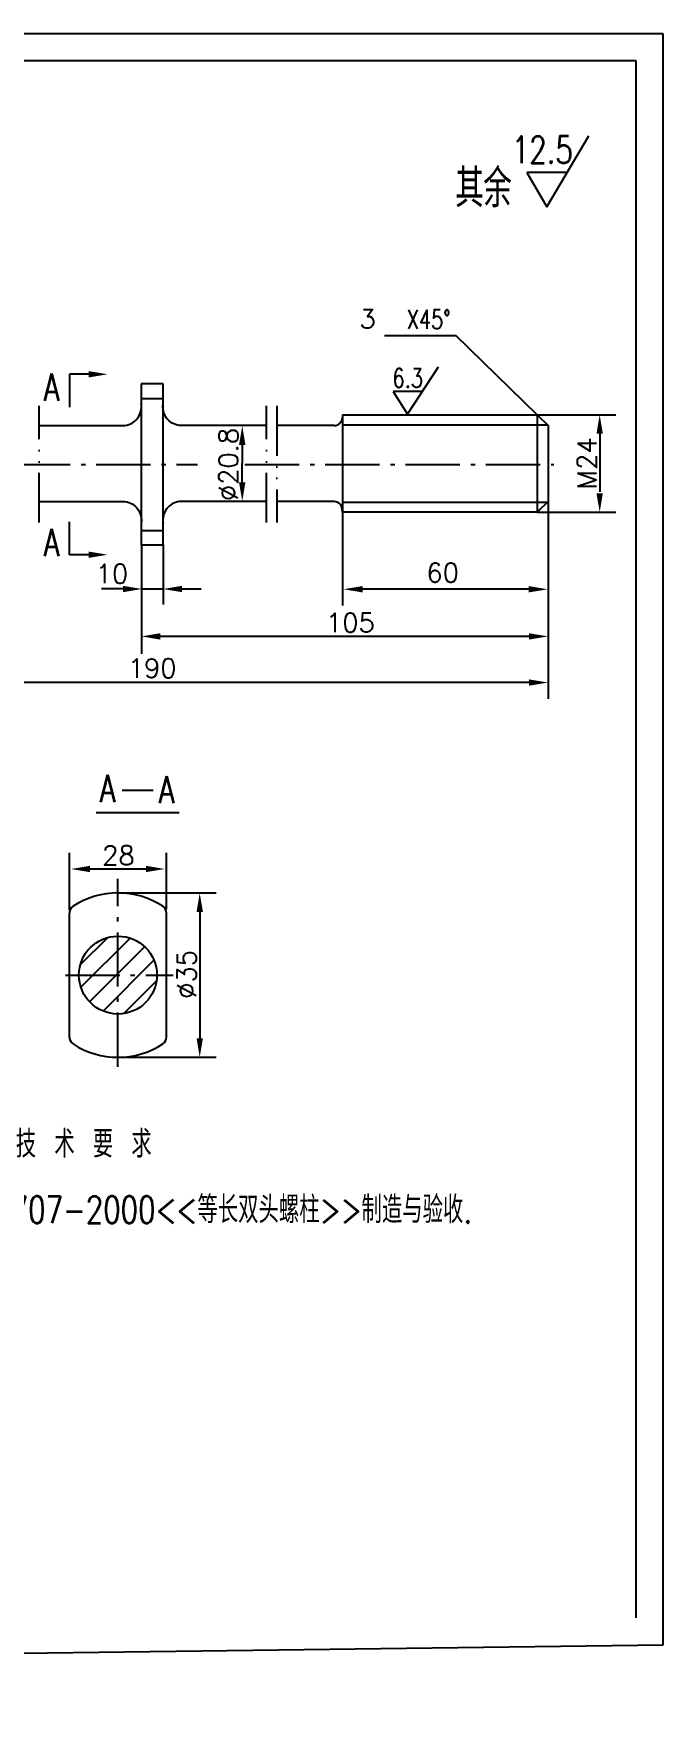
# Model space of a CAD drawing. Extents: x 0 to 2851, y -28 to 1393.
# Drawn here: x 970.2 to 1086.1, y 0 to 311.3 of the extents above; entities that cross this region are included whole.
import ezdxf
from ezdxf.enums import TextEntityAlignment as Align

# ---------------------------------------------------------------- set-up
doc = ezdxf.new("R2010")
doc.units = 0
doc.header["$LTSCALE"] = 8
doc.header["$MEASUREMENT"] = 0
doc.linetypes.add('CENTER', pattern=[1.85, 1.25, -0.25, 0.1, -0.25])
doc.linetypes.add('PHANTOM', pattern=[1.902, 1.15, -0.25, 0.001, -0.25, 0.001, -0.25])
doc.layers.get('0').update_dxf_attribs({"linetype": 'CONTINUOUS'})
for name, color, linetype in [('CC', 3, 'CONTINUOUS'), ('CW', 1, 'CONTINUOUS'), ('DD', 3, 'PHANTOM'), ('HZ', 1, 'CONTINUOUS'), ('X', 3, 'CONTINUOUS'), ('YY', 3, 'CONTINUOUS'), ('ZX', 1, 'CENTER')]:
    doc.layers.add(name, color=color, linetype=linetype)
doc.styles.add('HZ', font='txt', dxfattribs={"bigfont": 'hztxt'})

# ---------------------------------------------------------------- blocks, each defined once
blk = doc.blocks.new('*X22')
at = {"color": 0}
for p, q in [((240.7, 219.49), (245.74, 224.53)), ((240.81, 215.35), (249.88, 224.42)), ((242.39, 212.69), (252.54, 222.84)), ((244.9, 210.95), (254.27, 220.33)), ((248.67, 210.49), (254.74, 216.56))]:
    blk.add_line(p, q, dxfattribs=at)

msp = doc.modelspace()

# ---------------------------------------------------------------- linework, layer by layer
for p, q in [((1081.13, 306.26), (901.13, 306.26)), ((1081.13, 19.26), (1081.13, 306.26)), ((1064.72, 279.38), (1072.44, 292.42)), ((1061.04, 285.71), (1064.72, 279.38)), ((1068.42, 285.71), (1061.04, 285.71)), ((1039.03, 241.15), (1044.73, 249.86)), ((994.03, 246.72), (990.03, 246.72)), ((990.03, 246.72), (990.03, 217)), ((994.03, 217), (994.03, 246.72)), ((990.03, 244.03), (994.03, 244.03)), ((1041.77, 245.32), (1036.4, 245.32)), ((1036.4, 245.32), (1039.03, 241.15)), ((1027.06, 241.04), (1027.06, 223.04)), ((1027.06, 241.04), (1062.95, 241.04)), ((1027.06, 241.04), (1027.06, 240.54)), ((1062.95, 241.04), (1062.95, 223.04)), ((1062.95, 241.04), (1064.95, 239.04)), ((1025.56, 239.04), (1015.01, 239.04)), ((1064.95, 239.04), (1064.95, 225.04)), ((1025.53, 225.02), (1015.01, 225.02)), ((1064.95, 225.04), (1062.95, 223.04)), ((1027.06, 223.04), (1027.03, 223.59)), ((1062.95, 223.04), (1027.06, 223.04)), ((990.03, 219.69), (994.03, 219.69)), ((994.03, 217), (990.03, 217)), ((986.48, 171.82), (992.2, 171.82)), ((976.79, 126.3), (976.79, 149.16)), ((994.67, 126.3), (994.67, 149.16))]:
    msp.add_line(p, q)
for points in [[(971.21, 239.04), (987.03, 239.04, 0.414214), (990.03, 243.04, 0.414214)], [(1013.03, 239.04), (997.03, 239.04, -0.414214), (994.03, 243.04, -0.414214)], [(971.23, 225.04), (987.03, 225.04, -0.414214), (990.03, 221.04, -0.414214)], [(1013.03, 225.04), (997.03, 225.04, 0.414214), (994.03, 221.04, 0.414214)]]:
    msp.add_lwpolyline(points, format="xyb")
msp.add_circle((985.73, 137.73), 7.18)
for centre, radius, start, end in [((1025.56, 240.54), 1.5, 270, 0), ((1025.53, 223.52), 1.5, 2.5649, 90), ((985.73, 137.73), 15.14, 56.9511, 123.0489), ((978.29, 149.16), 1.5, 123.0489, 180), ((993.17, 149.16), 1.5, 0, 56.9511), ((978.29, 126.3), 1.5, 180, 236.9511), ((985.73, 137.73), 15.14, 236.9511, 303.0489), ((993.17, 126.3), 1.5, 303.0489, 0)]:
    msp.add_arc(centre, radius, start, end)
at = {"layer": 'CC'}
for p, q in [((1034.79, 255.65), (1047.98, 255.65)), ((980.33, 248.49), (976.83, 248.49)), ((976.83, 248.49), (976.83, 242.44)), ((1062.94, 241.04), (1077.44, 241.04)), ((1074.44, 237.81), (1074.44, 226.8)), ((1008.62, 235.59), (1008.62, 232.09)), ((1008.62, 228.59), (1008.62, 232.09)), ((1064.95, 225.04), (1064.95, 188.63)), ((976.83, 215.23), (976.83, 221.28)), ((1027.06, 223.1), (1027.06, 205.86)), ((1062.94, 223.04), (1077.44, 223.04)), ((980.33, 215.23), (976.83, 215.23)), ((990.04, 217.12), (990.04, 196.96)), ((994.03, 217.12), (994.03, 206.07)), ((986.67, 208.91), (982.71, 208.91)), ((990.06, 208.91), (994.1, 208.91)), ((997.53, 208.91), (1001.03, 208.91)), ((1061.82, 208.86), (1029.66, 208.86)), ((1061.67, 200.17), (993.35, 200.17)), ((1061.45, 191.66), (922.35, 191.66)), ((981.7, 167.73), (996.98, 167.73)), ((976.79, 149.76), (976.79, 160.29)), ((994.67, 149.88), (994.67, 160.29)), ((978.56, 157.29), (991.16, 157.29)), ((985.79, 152.87), (1003.79, 152.87)), ((1000.79, 149.37), (1000.79, 126.09)), ((985.79, 122.59), (1003.79, 122.59))]:
    msp.add_line(p, q, dxfattribs=at)
for points in [[(980.33, 249.08), (980.33, 247.91), (983.83, 248.49)], [(1075.02, 237.53), (1073.85, 237.53), (1074.44, 241.03)], [(1009.2, 235.48), (1008.03, 235.48), (1008.62, 238.98)], [(1009.2, 228.59), (1008.03, 228.59), (1008.62, 225.09)], [(1075.02, 226.56), (1073.85, 226.56), (1074.44, 223.06)], [(980.33, 214.64), (980.33, 215.81), (983.83, 215.23)], [(986.67, 208.32), (986.67, 209.49), (990.17, 208.91)], [(997.53, 208.32), (997.53, 209.49), (994.03, 208.91)], [(1030.77, 208.27), (1030.77, 209.44), (1027.27, 208.86)], [(1061.36, 208.27), (1061.36, 209.44), (1064.86, 208.86)], [(993.53, 199.58), (993.53, 200.75), (990.03, 200.17)], [(1061.41, 199.58), (1061.41, 200.75), (1064.91, 200.17)], [(1061.45, 191.08), (1061.45, 192.24), (1064.95, 191.66)], [(980.59, 156.71), (980.59, 157.88), (977.09, 157.29)], [(990.87, 156.71), (990.87, 157.88), (994.37, 157.29)], [(1001.38, 149.37), (1000.21, 149.37), (1000.79, 152.87)], [(1001.38, 126.09), (1000.21, 126.09), (1000.79, 122.59)]]:
    msp.add_solid(points, dxfattribs=at)
at = {"layer": 'DD'}
for p, q in [((971.21, 221.14), (971.21, 242.65)), ((1013.11, 221.14), (1013.11, 242.65)), ((1015.01, 242.65), (1015.01, 221.14))]:
    msp.add_line(p, q, dxfattribs=at)
at = {"layer": 'X'}
for p, q in [((1086.13, 311.26), (876.13, 311.26)), ((1086.13, 14.26), (1086.13, 311.26)), ((1062.95, 241.04), (1047.98, 255.65)), ((1064.95, 239.13), (1027.06, 239.13)), ((1064.95, 224.85), (1027.06, 224.85)), ((0, 0), (1086.13, 14.26))]:
    msp.add_line(p, q, dxfattribs=at)
at = {"layer": 'ZX', "linetype": 'CENTER'}
for p, q in [((966.94, 231.86), (1000.35, 231.86)), ((1009.1, 231.86), (1066.02, 231.86))]:
    msp.add_line(p, q, dxfattribs=at)
at = {"layer": 'ZX'}
for p, q in [((985.73, 120.81), (985.73, 155.47)), ((976.05, 137.73), (995.93, 137.73))]:
    msp.add_line(p, q, dxfattribs=at)

# ---------------------------------------------------------------- block references
at = {"layer": 'YY'}
msp.add_blockref('*X22', (738.1, -79.87), dxfattribs=at)

# ---------------------------------------------------------------- texts
at = {"style": 'HZ', "width": 0.75}
for s, height, p in [('12.5', 5, (1063.87, 287.38)), ('6.3', 3.5, (1039.1, 246.05)), ('A', 5, (973.47, 243.61)), ('A', 5, (973.47, 214.99)), ('A', 5, (983.79, 169.64)), ('A', 5, (994.68, 169.42))]:
    msp.add_text(s, height=height, dxfattribs=at).set_placement(p, align=Align.CENTER)
at = {"layer": 'CC', "style": 'HZ'}
for s, p in [('3  ', (1034.83, 256.96)), ('10', (984.63, 209.96)), ('60', (1045.53, 210.16)), ('105', (1028.53, 200.96)), ('190', (992.03, 192.56)), ('28', (985.83, 158.06))]:
    msp.add_text(s, height=3.5, dxfattribs=at).set_placement(p, align=Align.CENTER)
for s, p in [('%%C20.8', (1007.83, 231.86)), ('M24', (1073.83, 232.06)), ('%%C35', (1000.13, 137.86))]:
    msp.add_text(s, height=3.5, rotation=90, dxfattribs=at).set_placement(p, align=Align.CENTER)
at = {"layer": 'CW', "style": 'HZ', "width": 0.75}
for s, p in [('其', (1050.47, 279.27)), ('余', (1055.62, 279.27))]:
    msp.add_text(s, height=7, dxfattribs=at).set_placement(p, align=Align.CENTER)
msp.add_text(' X45%%D', height=3.5, dxfattribs=at).set_placement((1036.55, 256.85))
at = {"layer": 'HZ', "style": 'HZ', "width": 0.75}
for s, p in [('        技 术 要 求', (937.85, 104.09)), ('1.螺柱按JB/t4707-2000<<等长双头螺柱>>制造与验收.', (935.28, 92))]:
    msp.add_text(s, height=5, dxfattribs=at).set_placement(p)

doc.saveas('drawing.dxf')
